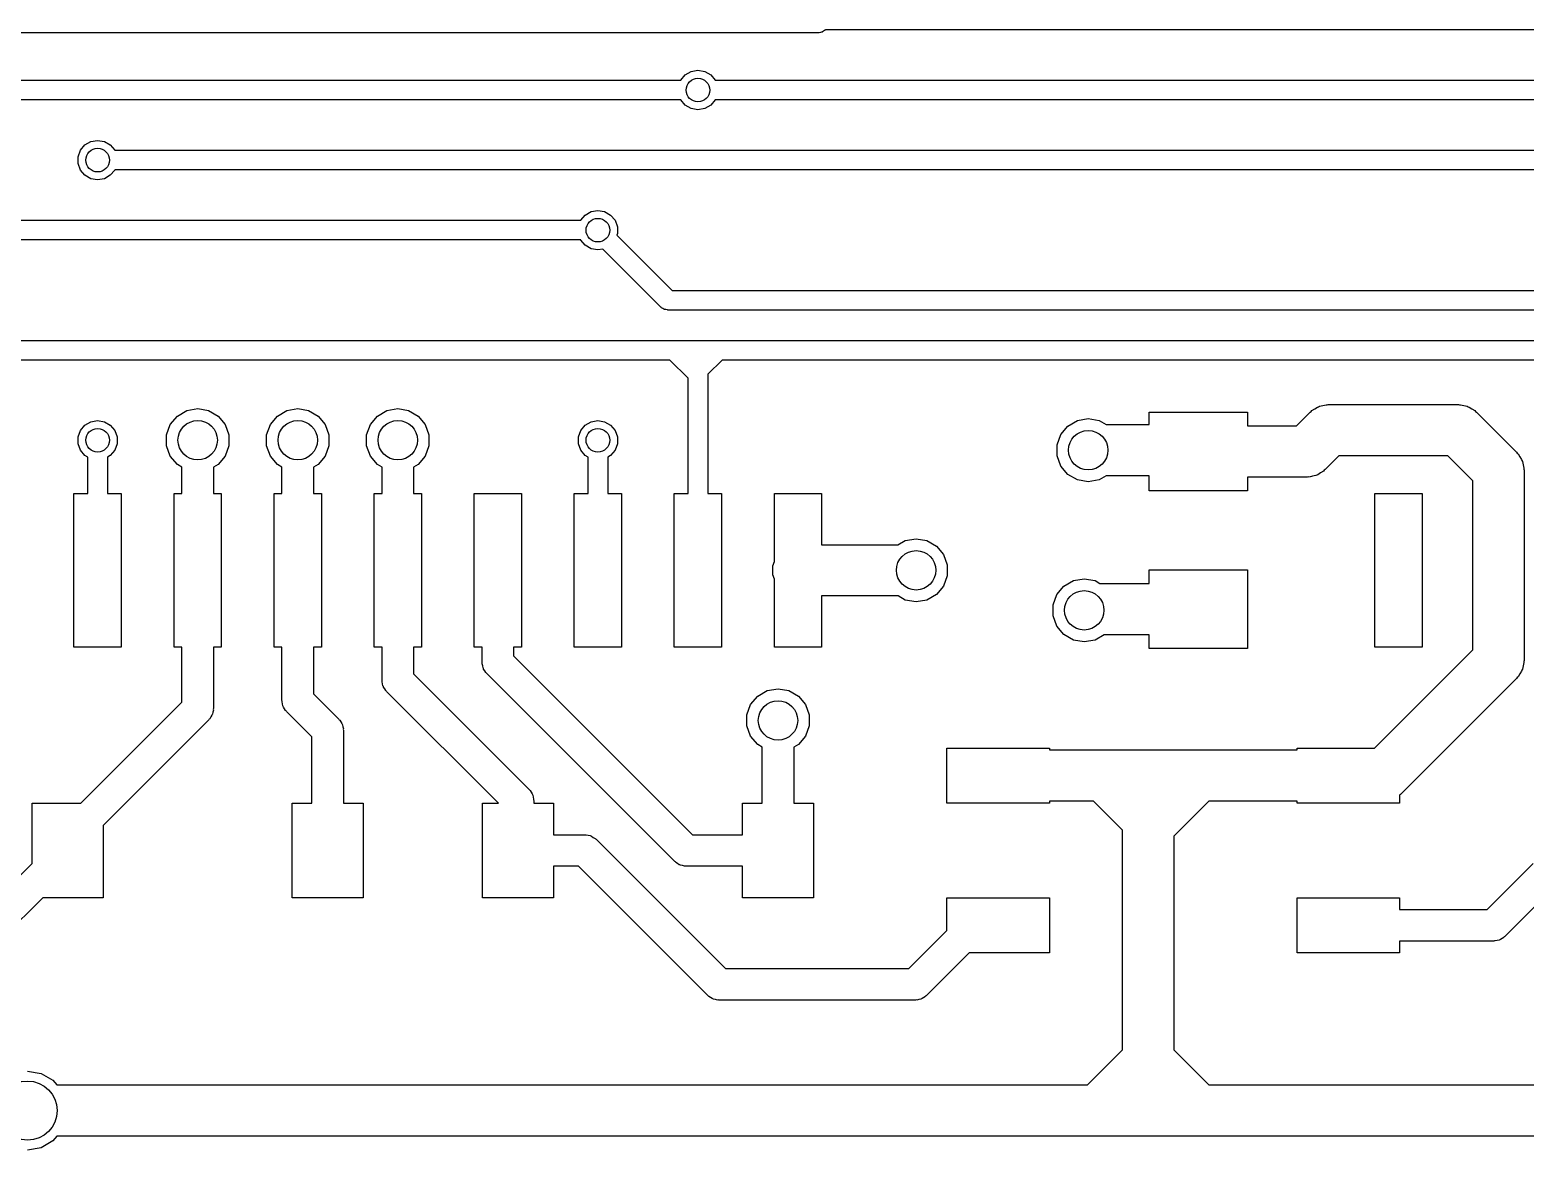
# Model space of a CAD drawing. Extents: x 25 to 125, y -125 to -25.
# Drawn here: x 70.9 to 89.87, y -90.16 to -75.94 of the extents above; entities that cross this region are included whole.
import ezdxf

# ---------------------------------------------------------------- set-up
doc = ezdxf.new("R2010")
doc.units = 0
doc.header["$MEASUREMENT"] = 0
doc.layers.add('BLACK', color=7, linetype='CONTINUOUS')

msp = doc.modelspace()

# ---------------------------------------------------------------- linework, layer by layer
at = {"layer": 'Black'}
for p, q in [((78.143, -75.982), (59.093, -75.982)), ((80.902, -75.982), (78.143, -75.982)), ((80.9074, -75.981), (80.902, -75.982)), ((80.9129, -75.9815), (80.9074, -75.981)), ((80.9287, -75.9773), (80.9129, -75.9815)), ((80.9448, -75.9745), (80.9287, -75.9773)), ((80.9495, -75.9717), (80.9448, -75.9745)), ((80.9548, -75.9703), (80.9495, -75.9717)), ((80.9682, -75.9609), (80.9548, -75.9703)), ((80.9824, -75.9528), (80.9682, -75.9609)), ((80.9859, -75.9485), (80.9824, -75.9528)), ((80.9904, -75.9454), (80.9859, -75.9485)), ((80.9918, -75.944), (80.9904, -75.9454)), ((97.155, -75.944), (80.9918, -75.944)), ((79.2137, -76.5158), (79.2892, -76.4722)), ((79.2892, -76.4722), (79.375, -76.457)), ((79.375, -76.457), (79.4608, -76.4722)), ((79.4608, -76.4722), (79.5363, -76.5158)), ((60.5425, -76.583), (79.1575, -76.583)), ((79.1575, -76.583), (79.1577, -76.5825)), ((79.1577, -76.5825), (79.2137, -76.5158)), ((79.5363, -76.5158), (79.5923, -76.5825)), ((79.5923, -76.5825), (79.5925, -76.583)), ((79.5925, -76.583), (98.1821, -76.583)), ((79.1575, -76.833), (60.5425, -76.833)), ((79.1577, -76.8335), (79.1575, -76.833)), ((79.2137, -76.9002), (79.1577, -76.8335)), ((79.5923, -76.8335), (79.5363, -76.9002)), ((79.5925, -76.833), (79.5923, -76.8335)), ((98.1821, -76.833), (79.5925, -76.833)), ((79.2892, -76.9438), (79.2137, -76.9002)), ((79.375, -76.959), (79.2892, -76.9438)), ((79.4608, -76.9438), (79.375, -76.959)), ((79.5363, -76.9002), (79.4608, -76.9438)), ((71.5377, -77.4715), (71.5937, -77.4048)), ((71.5937, -77.4048), (71.6692, -77.3612)), ((71.6692, -77.3612), (71.755, -77.346)), ((71.755, -77.346), (71.8408, -77.3612)), ((71.8408, -77.3612), (71.9163, -77.4048)), ((71.9163, -77.4048), (71.9723, -77.4715)), ((71.5079, -77.5534), (71.5377, -77.4715)), ((71.5079, -77.6406), (71.5079, -77.5534)), ((71.9723, -77.4715), (71.9725, -77.472)), ((71.9725, -77.472), (90.5875, -77.472)), ((71.5377, -77.7225), (71.5079, -77.6406)), ((71.5937, -77.7892), (71.5377, -77.7225)), ((71.6692, -77.8328), (71.5937, -77.7892)), ((71.9163, -77.7892), (71.8408, -77.8328)), ((71.9723, -77.7225), (71.9163, -77.7892)), ((71.9725, -77.722), (71.9723, -77.7225)), ((90.5875, -77.722), (71.9725, -77.722)), ((71.755, -77.848), (71.6692, -77.8328)), ((71.8408, -77.8328), (71.755, -77.848)), ((60.5425, -78.361), (77.8875, -78.361)), ((77.8875, -78.361), (77.8877, -78.3605)), ((77.8877, -78.3605), (77.9437, -78.2938)), ((77.9437, -78.2938), (78.0192, -78.2502)), ((78.0192, -78.2502), (78.105, -78.235)), ((78.105, -78.235), (78.1908, -78.2502)), ((78.1908, -78.2502), (78.2663, -78.2938)), ((78.2663, -78.2938), (78.3223, -78.3605)), ((78.3223, -78.3605), (78.3521, -78.4424)), ((78.3521, -78.5296), (78.345, -78.5492)), ((78.345, -78.5492), (79.0458, -79.25)), ((78.3521, -78.4424), (78.3521, -78.5296)), ((77.8875, -78.611), (60.5425, -78.611)), ((77.8877, -78.6115), (77.8875, -78.611)), ((77.9437, -78.6782), (77.8877, -78.6115)), ((78.0192, -78.7218), (77.9437, -78.6782)), ((78.105, -78.737), (78.0192, -78.7218)), ((78.1681, -78.7258), (78.105, -78.737)), ((78.9056, -79.4634), (78.1681, -78.7258)), ((79.0458, -79.25), (96.9185, -79.25)), ((78.9101, -79.4665), (78.9056, -79.4634)), ((78.9137, -79.4708), (78.9101, -79.4665)), ((78.9278, -79.4789), (78.9137, -79.4708)), ((78.9412, -79.4883), (78.9278, -79.4789)), ((78.9465, -79.4897), (78.9412, -79.4883)), ((78.9512, -79.4925), (78.9465, -79.4897)), ((78.9673, -79.4953), (78.9512, -79.4925)), ((78.9831, -79.4995), (78.9673, -79.4953)), ((78.9886, -79.499), (78.9831, -79.4995)), ((78.994, -79.5), (78.9886, -79.499)), ((96.9703, -79.5), (78.994, -79.5)), ((61.214, -79.885), (79.0702, -79.885)), ((79.0702, -79.885), (79.375, -79.885)), ((79.375, -79.885), (79.629, -79.885)), ((79.629, -79.885), (98.171, -79.885)), ((79.0184, -80.135), (61.2658, -80.135)), ((79.25, -80.3666), (79.0184, -80.135)), ((79.6808, -80.135), (79.5, -80.3158)), ((98.1192, -80.135), (79.6808, -80.135)), ((79.25, -80.4418), (79.25, -80.3666)), ((79.25, -81.83), (79.25, -80.4418)), ((79.5, -80.3158), (79.5, -80.4418)), ((79.5, -80.4418), (79.5, -81.83)), ((72.6773, -80.9522), (72.7669, -80.8454)), ((72.7669, -80.8454), (72.8877, -80.7757)), ((72.8877, -80.7757), (73.025, -80.7515)), ((73.025, -80.7515), (73.1623, -80.7757)), ((73.1623, -80.7757), (73.2831, -80.8454)), ((73.2831, -80.8454), (73.3727, -80.9522)), ((73.9473, -80.9522), (74.0369, -80.8454)), ((74.0369, -80.8454), (74.1577, -80.7757)), ((74.1577, -80.7757), (74.295, -80.7515)), ((74.295, -80.7515), (74.4323, -80.7757)), ((74.4323, -80.7757), (74.5531, -80.8454)), ((74.5531, -80.8454), (74.6427, -80.9522)), ((75.2173, -80.9522), (75.3069, -80.8454)), ((75.3069, -80.8454), (75.4277, -80.7757)), ((75.4277, -80.7757), (75.565, -80.7515)), ((75.565, -80.7515), (75.7023, -80.7757)), ((75.7023, -80.7757), (75.8231, -80.8454)), ((75.8231, -80.8454), (75.9127, -80.9522)), ((85.1, -80.955), (85.1, -80.796)), ((85.1, -80.796), (86.35, -80.796)), ((86.35, -80.796), (86.35, -80.971)), ((86.9714, -80.971), (87.1462, -80.7962)), ((87.1462, -80.7962), (87.1579, -80.788)), ((87.1579, -80.788), (87.1671, -80.777)), ((87.1671, -80.777), (87.2039, -80.7558)), ((87.2039, -80.7558), (87.2386, -80.7314)), ((87.2386, -80.7314), (87.2525, -80.7277)), ((87.2525, -80.7277), (87.2648, -80.7206)), ((87.2648, -80.7206), (87.3067, -80.7132)), ((87.3067, -80.7132), (87.3477, -80.7022)), ((87.3477, -80.7022), (87.3619, -80.7035)), ((87.3619, -80.7035), (87.376, -80.701)), ((87.376, -80.701), (89.027, -80.701)), ((89.027, -80.701), (89.0411, -80.7035)), ((89.0411, -80.7035), (89.0553, -80.7022)), ((89.0553, -80.7022), (89.0963, -80.7132)), ((89.0963, -80.7132), (89.1382, -80.7206)), ((89.1382, -80.7206), (89.1505, -80.7277)), ((89.1505, -80.7277), (89.1644, -80.7314)), ((89.1644, -80.7314), (89.1991, -80.7558)), ((89.1991, -80.7558), (89.2359, -80.777)), ((89.2359, -80.777), (89.2451, -80.788)), ((89.2451, -80.788), (89.2568, -80.7962)), ((89.2568, -80.7962), (89.7648, -81.3042)), ((71.5079, -81.1094), (71.5377, -81.0275)), ((71.5377, -81.0275), (71.5937, -80.9608)), ((71.5937, -80.9608), (71.6692, -80.9172)), ((71.6692, -80.9172), (71.755, -80.902)), ((71.755, -80.902), (71.8408, -80.9172)), ((71.8408, -80.9172), (71.9163, -80.9608)), ((71.9163, -80.9608), (71.9723, -81.0275)), ((71.9723, -81.0275), (72.0021, -81.1094)), ((72.6296, -81.0833), (72.6773, -80.9522)), ((73.3727, -80.9522), (73.4204, -81.0833)), ((73.8996, -81.0833), (73.9473, -80.9522)), ((74.6427, -80.9522), (74.6904, -81.0833)), ((75.1696, -81.0833), (75.2173, -80.9522)), ((75.9127, -80.9522), (75.9604, -81.0833)), ((77.8579, -81.1094), (77.8877, -81.0275)), ((77.8877, -81.0275), (77.9437, -80.9608)), ((77.9437, -80.9608), (78.0192, -80.9172)), ((78.0192, -80.9172), (78.105, -80.902)), ((78.105, -80.902), (78.1908, -80.9172)), ((78.1908, -80.9172), (78.2663, -80.9608)), ((78.2663, -80.9608), (78.3223, -81.0275)), ((78.3223, -81.0275), (78.3521, -81.1094)), ((83.9803, -81.0792), (84.0699, -80.9724)), ((84.0699, -80.9724), (84.1907, -80.9027)), ((84.1907, -80.9027), (84.328, -80.8785)), ((84.328, -80.8785), (84.4653, -80.9027)), ((84.4653, -80.9027), (84.5559, -80.955)), ((84.5559, -80.955), (85.1, -80.955)), ((86.35, -80.971), (86.9714, -80.971)), ((71.5079, -81.1966), (71.5079, -81.1094)), ((71.5377, -81.2785), (71.5079, -81.1966)), ((72.0021, -81.1966), (71.9723, -81.2785)), ((72.0021, -81.1094), (72.0021, -81.1966)), ((72.6296, -81.2227), (72.6296, -81.0833)), ((72.6773, -81.3538), (72.6296, -81.2227)), ((73.4204, -81.2227), (73.3727, -81.3538)), ((73.4204, -81.0833), (73.4204, -81.2227)), ((73.8996, -81.2227), (73.8996, -81.0833)), ((73.9473, -81.3538), (73.8996, -81.2227)), ((74.6904, -81.2227), (74.6427, -81.3538)), ((74.6904, -81.0833), (74.6904, -81.2227)), ((75.1696, -81.2227), (75.1696, -81.0833)), ((75.2173, -81.3538), (75.1696, -81.2227)), ((75.9604, -81.2227), (75.9127, -81.3538)), ((75.9604, -81.0833), (75.9604, -81.2227)), ((77.8579, -81.1966), (77.8579, -81.1094)), ((77.8877, -81.2785), (77.8579, -81.1966)), ((78.3521, -81.1966), (78.3223, -81.2785)), ((78.3521, -81.1094), (78.3521, -81.1966)), ((83.9326, -81.2103), (83.9803, -81.0792)), ((83.9326, -81.3497), (83.9326, -81.2103)), ((71.5937, -81.3452), (71.5377, -81.2785)), ((71.63, -81.3662), (71.5937, -81.3452)), ((71.63, -81.83), (71.63, -81.3662)), ((71.9163, -81.3452), (71.88, -81.3662)), ((71.88, -81.3662), (71.88, -81.83)), ((71.9723, -81.2785), (71.9163, -81.3452)), ((72.7669, -81.4606), (72.6773, -81.3538)), ((73.3727, -81.3538), (73.2831, -81.4606)), ((74.0369, -81.4606), (73.9473, -81.3538)), ((74.6427, -81.3538), (74.5531, -81.4606)), ((75.3069, -81.4606), (75.2173, -81.3538)), ((75.9127, -81.3538), (75.8231, -81.4606)), ((77.9437, -81.3452), (77.8877, -81.2785)), ((77.98, -81.3662), (77.9437, -81.3452)), ((77.98, -81.83), (77.98, -81.3662)), ((78.2663, -81.3452), (78.23, -81.3662)), ((78.23, -81.3662), (78.23, -81.83)), ((78.3223, -81.2785), (78.2663, -81.3452)), ((83.9803, -81.4808), (83.9326, -81.3497)), ((87.5106, -81.351), (87.3358, -81.5258)), ((88.8924, -81.351), (87.5106, -81.351)), ((89.21, -81.6686), (88.8924, -81.351)), ((89.7648, -81.3042), (89.773, -81.3159)), ((89.773, -81.3159), (89.784, -81.3251)), ((89.784, -81.3251), (89.8052, -81.3619)), ((89.8052, -81.3619), (89.8295, -81.3966)), ((89.8295, -81.3966), (89.8333, -81.4105)), ((89.8333, -81.4105), (89.8404, -81.4228)), ((72.825, -81.4941), (72.7669, -81.4606)), ((72.825, -81.83), (72.825, -81.4941)), ((73.2831, -81.4606), (73.225, -81.4941)), ((73.225, -81.4941), (73.225, -81.83)), ((74.095, -81.4941), (74.0369, -81.4606)), ((74.095, -81.83), (74.095, -81.4941)), ((74.5531, -81.4606), (74.495, -81.4941)), ((74.495, -81.4941), (74.495, -81.83)), ((75.365, -81.4941), (75.3069, -81.4606)), ((75.365, -81.83), (75.365, -81.4941)), ((75.8231, -81.4606), (75.765, -81.4941)), ((75.765, -81.4941), (75.765, -81.83)), ((84.0699, -81.5876), (83.9803, -81.4808)), ((84.1907, -81.6573), (84.0699, -81.5876)), ((84.5559, -81.605), (84.4653, -81.6573)), ((85.1, -81.605), (84.5559, -81.605)), ((85.1, -81.796), (85.1, -81.605)), ((87.2172, -81.6014), (87.1753, -81.6088)), ((87.2295, -81.5943), (87.2172, -81.6014)), ((87.2434, -81.5905), (87.2295, -81.5943)), ((87.2781, -81.5662), (87.2434, -81.5905)), ((87.3149, -81.545), (87.2781, -81.5662)), ((87.3241, -81.534), (87.3149, -81.545)), ((87.3358, -81.5258), (87.3241, -81.534)), ((89.8404, -81.4228), (89.8478, -81.4647)), ((89.8478, -81.4647), (89.8588, -81.5057)), ((89.8588, -81.5057), (89.8575, -81.5199)), ((89.8575, -81.5199), (89.86, -81.534)), ((89.86, -81.534), (89.86, -82.805)), ((84.328, -81.6815), (84.1907, -81.6573)), ((84.4653, -81.6573), (84.328, -81.6815)), ((87.106, -81.621), (86.35, -81.621)), ((86.35, -81.621), (86.35, -81.796)), ((87.1201, -81.6185), (87.106, -81.621)), ((87.1343, -81.6198), (87.1201, -81.6185)), ((87.1753, -81.6088), (87.1343, -81.6198)), ((89.21, -82.805), (89.21, -81.6686)), ((71.455, -83.78), (71.455, -81.83)), ((71.455, -81.83), (71.63, -81.83)), ((71.88, -81.83), (72.055, -81.83)), ((72.055, -81.83), (72.055, -83.78)), ((72.725, -83.78), (72.725, -81.83)), ((72.725, -81.83), (72.825, -81.83)), ((73.225, -81.83), (73.325, -81.83)), ((73.325, -81.83), (73.325, -83.78)), ((73.995, -83.78), (73.995, -81.83)), ((73.995, -81.83), (74.095, -81.83)), ((74.495, -81.83), (74.595, -81.83)), ((74.595, -81.83), (74.595, -83.78)), ((75.265, -83.78), (75.265, -81.83)), ((75.265, -81.83), (75.365, -81.83)), ((75.765, -81.83), (75.865, -81.83)), ((75.865, -81.83), (75.865, -83.78)), ((76.535, -83.78), (76.535, -81.83)), ((76.535, -81.83), (77.135, -81.83)), ((77.135, -81.83), (77.135, -83.78)), ((77.805, -83.78), (77.805, -81.83)), ((77.805, -81.83), (77.98, -81.83)), ((78.23, -81.83), (78.405, -81.83)), ((78.405, -81.83), (78.405, -83.78)), ((79.075, -83.78), (79.075, -81.83)), ((79.075, -81.83), (79.25, -81.83)), ((79.5, -81.83), (79.675, -81.83)), ((79.675, -81.83), (79.675, -83.78)), ((80.345, -82.6934), (80.345, -81.83)), ((80.345, -81.83), (80.945, -81.83)), ((80.945, -81.83), (80.945, -82.48)), ((86.35, -81.796), (85.1, -81.796)), ((87.965, -83.78), (87.965, -81.83)), ((87.965, -81.83), (88.565, -81.83)), ((88.565, -81.83), (88.565, -83.78)), ((80.945, -82.48), (81.9139, -82.48)), ((81.9139, -82.48), (82.0063, -82.4267)), ((82.0063, -82.4267), (82.1436, -82.4025)), ((82.1436, -82.4025), (82.2809, -82.4267)), ((82.2809, -82.4267), (82.4017, -82.4964)), ((82.4017, -82.4964), (82.4913, -82.6032)), ((80.3249, -82.7486), (80.345, -82.6934)), ((82.4913, -82.6032), (82.539, -82.7343)), ((82.539, -82.7343), (82.539, -82.8737)), ((80.3249, -82.8614), (80.3249, -82.7486)), ((80.345, -82.9166), (80.3249, -82.8614)), ((80.345, -83.78), (80.345, -82.9166)), ((82.539, -82.8737), (82.4913, -83.0048)), ((84.1399, -82.9347), (84.2772, -82.9105)), ((84.2772, -82.9105), (84.4145, -82.9347)), ((85.1, -82.971), (85.1, -82.796)), ((85.1, -82.796), (86.35, -82.796)), ((86.35, -82.796), (86.35, -83.796)), ((89.21, -83.8124), (89.21, -82.805)), ((89.86, -82.805), (89.86, -83.947)), ((82.4017, -83.1116), (82.2809, -83.1813)), ((82.4913, -83.0048), (82.4017, -83.1116)), ((83.8818, -83.2423), (83.9295, -83.1112)), ((83.9295, -83.1112), (84.0191, -83.0044)), ((84.0191, -83.0044), (84.1399, -82.9347)), ((84.4145, -82.9347), (84.4774, -82.971)), ((84.4774, -82.971), (85.1, -82.971)), ((81.9174, -83.13), (80.945, -83.13)), ((80.945, -83.13), (80.945, -83.78)), ((82.0063, -83.1813), (81.9174, -83.13)), ((82.1436, -83.2055), (82.0063, -83.1813)), ((82.2809, -83.1813), (82.1436, -83.2055)), ((83.8818, -83.3817), (83.8818, -83.2423)), ((83.9295, -83.5128), (83.8818, -83.3817)), ((84.0191, -83.6196), (83.9295, -83.5128)), ((84.1399, -83.6893), (84.0191, -83.6196)), ((84.2772, -83.7135), (84.1399, -83.6893)), ((84.4145, -83.6893), (84.2772, -83.7135)), ((84.5329, -83.621), (84.4145, -83.6893)), ((85.1, -83.621), (84.5329, -83.621)), ((85.1, -83.796), (85.1, -83.621)), ((72.055, -83.78), (71.455, -83.78)), ((72.825, -83.78), (72.725, -83.78)), ((72.825, -84.4772), (72.825, -83.78)), ((73.325, -83.78), (73.225, -83.78)), ((73.225, -83.78), (73.225, -84.56)), ((74.095, -83.78), (73.995, -83.78)), ((74.095, -84.455), (74.095, -83.78)), ((74.595, -83.78), (74.495, -83.78)), ((74.495, -83.78), (74.495, -84.3722)), ((75.365, -83.78), (75.265, -83.78)), ((75.365, -84.201), (75.365, -83.78)), ((75.865, -83.78), (75.765, -83.78)), ((75.765, -83.78), (75.765, -84.1182)), ((76.635, -83.78), (76.535, -83.78)), ((76.635, -83.9724), (76.635, -83.78)), ((77.135, -83.78), (77.035, -83.78)), ((77.035, -83.78), (77.035, -83.8896)), ((78.405, -83.78), (77.805, -83.78)), ((79.675, -83.78), (79.075, -83.78)), ((80.945, -83.78), (80.345, -83.78)), ((86.35, -83.796), (85.1, -83.796)), ((87.9624, -85.06), (89.21, -83.8124)), ((88.565, -83.78), (87.965, -83.78)), ((76.6365, -83.9811), (76.635, -83.9724)), ((76.6358, -83.9898), (76.6365, -83.9811)), ((76.6425, -84.0151), (76.6358, -83.9898)), ((76.6471, -84.0408), (76.6425, -84.0151)), ((76.6515, -84.0484), (76.6471, -84.0408)), ((76.6537, -84.0569), (76.6515, -84.0484)), ((76.6687, -84.0783), (76.6537, -84.0569)), ((77.035, -83.8896), (79.3054, -86.16)), ((89.8333, -84.0705), (89.8295, -84.0844)), ((89.8404, -84.0582), (89.8333, -84.0705)), ((89.8478, -84.0163), (89.8404, -84.0582)), ((89.8588, -83.9753), (89.8478, -84.0163)), ((89.86, -83.947), (89.8575, -83.9611)), ((89.8575, -83.9611), (89.8588, -83.9753)), ((75.3665, -84.2097), (75.365, -84.201)), ((75.3658, -84.2184), (75.3665, -84.2097)), ((75.3725, -84.2437), (75.3658, -84.2184)), ((75.3771, -84.2694), (75.3725, -84.2437)), ((75.765, -84.1182), (77.2314, -85.5846)), ((76.6818, -84.101), (76.6687, -84.0783)), ((76.6885, -84.1066), (76.6818, -84.101)), ((76.6936, -84.1138), (76.6885, -84.1066)), ((79.0812, -86.5014), (76.6936, -84.1138)), ((89.7648, -84.1768), (88.3018, -85.6398)), ((89.773, -84.1651), (89.7648, -84.1768)), ((89.784, -84.1559), (89.773, -84.1651)), ((89.8052, -84.1191), (89.784, -84.1559)), ((89.8295, -84.0844), (89.8052, -84.1191)), ((74.495, -84.3722), (74.8164, -84.6936)), ((75.3815, -84.277), (75.3771, -84.2694)), ((75.3837, -84.2855), (75.3815, -84.277)), ((75.3987, -84.3069), (75.3837, -84.2855)), ((75.4118, -84.3296), (75.3987, -84.3069)), ((75.4185, -84.3352), (75.4118, -84.3296)), ((75.4236, -84.3424), (75.4185, -84.3352)), ((76.8412, -85.76), (75.4236, -84.3424)), ((80.0433, -84.5082), (80.1329, -84.4014)), ((80.1329, -84.4014), (80.2537, -84.3317)), ((80.2537, -84.3317), (80.391, -84.3075)), ((80.391, -84.3075), (80.5283, -84.3317)), ((80.5283, -84.3317), (80.6491, -84.4014)), ((80.6491, -84.4014), (80.7387, -84.5082)), ((71.5422, -85.76), (72.825, -84.4772)), ((73.2085, -84.636), (73.2063, -84.6445)), ((73.2129, -84.6284), (73.2085, -84.636)), ((73.2175, -84.6027), (73.2129, -84.6284)), ((73.2242, -84.5774), (73.2175, -84.6027)), ((73.225, -84.56), (73.2235, -84.5687)), ((73.2235, -84.5687), (73.2242, -84.5774)), ((74.0965, -84.4637), (74.095, -84.455)), ((74.0958, -84.4724), (74.0965, -84.4637)), ((74.1025, -84.4977), (74.0958, -84.4724)), ((74.1071, -84.5234), (74.1025, -84.4977)), ((74.1115, -84.531), (74.1071, -84.5234)), ((74.1137, -84.5395), (74.1115, -84.531)), ((74.1287, -84.5609), (74.1137, -84.5395)), ((74.1418, -84.5836), (74.1287, -84.5609)), ((74.1485, -84.5892), (74.1418, -84.5836)), ((74.1536, -84.5964), (74.1485, -84.5892)), ((74.475, -84.9178), (74.1536, -84.5964)), ((79.9956, -84.6393), (80.0433, -84.5082)), ((79.9956, -84.7787), (79.9956, -84.6393)), ((80.7387, -84.5082), (80.7864, -84.6393)), ((80.7864, -84.6393), (80.7864, -84.7787)), ((73.1664, -84.7014), (71.825, -86.0428)), ((73.1715, -84.6942), (73.1664, -84.7014)), ((73.1782, -84.6886), (73.1715, -84.6942)), ((73.1913, -84.6659), (73.1782, -84.6886)), ((73.2063, -84.6445), (73.1913, -84.6659)), ((74.8164, -84.6936), (74.8215, -84.7008)), ((74.8215, -84.7008), (74.8282, -84.7064)), ((74.8282, -84.7064), (74.8413, -84.7291)), ((74.8413, -84.7291), (74.8563, -84.7505)), ((74.8563, -84.7505), (74.8585, -84.759)), ((74.8585, -84.759), (74.8629, -84.7666)), ((74.8629, -84.7666), (74.8675, -84.7923)), ((74.8675, -84.7923), (74.8742, -84.8176)), ((74.8742, -84.8176), (74.8735, -84.8263)), ((74.8735, -84.8263), (74.875, -84.835)), ((80.0433, -84.9098), (79.9956, -84.7787)), ((80.7864, -84.7787), (80.7387, -84.9098)), ((74.475, -85.76), (74.475, -84.9178)), ((74.875, -84.835), (74.875, -85.76)), ((80.1329, -85.0166), (80.0433, -84.9098)), ((80.191, -85.0501), (80.1329, -85.0166)), ((80.6491, -85.0166), (80.591, -85.0501)), ((80.7387, -84.9098), (80.6491, -85.0166)), ((80.191, -85.76), (80.191, -85.0501)), ((80.591, -85.0501), (80.591, -85.76)), ((82.535, -85.76), (82.535, -85.06)), ((82.535, -85.06), (83.835, -85.06)), ((83.835, -85.06), (83.835, -85.085)), ((83.835, -85.085), (84.5312, -85.085)), ((84.5312, -85.085), (85.217, -85.085)), ((85.217, -85.085), (85.725, -85.085)), ((85.725, -85.085), (86.98, -85.085)), ((86.98, -85.085), (86.98, -85.06)), ((86.98, -85.06), (87.9624, -85.06)), ((77.2314, -85.5846), (77.2365, -85.5918)), ((70.925, -86.5272), (70.925, -85.76)), ((70.925, -85.76), (71.5422, -85.76)), ((74.225, -86.96), (74.225, -85.76)), ((74.225, -85.76), (74.475, -85.76)), ((74.875, -85.76), (75.125, -85.76)), ((75.125, -85.76), (75.125, -86.96)), ((76.64, -86.96), (76.64, -85.76)), ((76.64, -85.76), (76.8412, -85.76)), ((77.2365, -85.5918), (77.2432, -85.5974)), ((77.2432, -85.5974), (77.2563, -85.6201)), ((77.2563, -85.6201), (77.2713, -85.6415)), ((77.2713, -85.6415), (77.2735, -85.65)), ((77.2735, -85.65), (77.2779, -85.6576)), ((77.2779, -85.6576), (77.2825, -85.6833)), ((77.2825, -85.6833), (77.2892, -85.7086)), ((77.2892, -85.7086), (77.2885, -85.7173)), ((77.2885, -85.7173), (77.29, -85.726)), ((77.29, -85.726), (77.29, -85.76)), ((77.29, -85.76), (77.54, -85.76)), ((77.54, -85.76), (77.54, -86.16)), ((79.94, -86.16), (79.94, -85.76)), ((79.94, -85.76), (80.191, -85.76)), ((80.591, -85.76), (80.84, -85.76)), ((80.84, -85.76), (80.84, -86.96)), ((83.835, -85.76), (82.535, -85.76)), ((84.3966, -85.735), (83.835, -85.735)), ((83.835, -85.735), (83.835, -85.76)), ((84.765, -86.1034), (84.3966, -85.735)), ((85.8596, -85.735), (85.415, -86.1796)), ((86.98, -85.735), (85.8596, -85.735)), ((86.98, -85.76), (86.98, -85.735)), ((88.28, -85.76), (86.98, -85.76)), ((88.2809, -85.659), (88.28, -85.6595)), ((88.28, -85.6595), (88.28, -85.76)), ((88.2901, -85.648), (88.2809, -85.659)), ((88.3018, -85.6398), (88.2901, -85.648)), ((71.825, -86.0428), (71.825, -86.96)), ((77.54, -86.16), (77.94, -86.16)), ((77.94, -86.16), (77.9487, -86.1615)), ((79.3054, -86.16), (79.94, -86.16)), ((84.765, -88.8924), (84.765, -86.1034)), ((77.9487, -86.1615), (77.9574, -86.1608)), ((77.9574, -86.1608), (77.9827, -86.1675)), ((77.9827, -86.1675), (78.0084, -86.1721)), ((78.0084, -86.1721), (78.016, -86.1765)), ((78.016, -86.1765), (78.0245, -86.1787)), ((78.0245, -86.1787), (78.0459, -86.1937)), ((78.0459, -86.1937), (78.0686, -86.2068)), ((78.0686, -86.2068), (78.0742, -86.2135)), ((78.0742, -86.2135), (78.0814, -86.2186)), ((78.0814, -86.2186), (79.7228, -87.86)), ((85.415, -86.1796), (85.415, -88.8924)), ((70.3422, -87.11), (70.925, -86.5272)), ((79.0884, -86.5065), (79.0812, -86.5014)), ((79.094, -86.5132), (79.0884, -86.5065)), ((79.1167, -86.5263), (79.094, -86.5132)), ((79.1381, -86.5413), (79.1167, -86.5263)), ((89.3922, -87.11), (89.975, -86.5272)), ((77.8572, -86.56), (77.54, -86.56)), ((77.54, -86.56), (77.54, -86.96)), ((79.4986, -88.2014), (77.8572, -86.56)), ((79.1466, -86.5435), (79.1381, -86.5413)), ((79.1542, -86.5479), (79.1466, -86.5435)), ((79.1799, -86.5525), (79.1542, -86.5479)), ((79.2052, -86.5592), (79.1799, -86.5525)), ((79.2139, -86.5585), (79.2052, -86.5592)), ((79.2226, -86.56), (79.2139, -86.5585)), ((79.94, -86.56), (79.2226, -86.56)), ((79.94, -86.96), (79.94, -86.56)), ((71.0578, -86.96), (70.5664, -87.4514)), ((71.825, -86.96), (71.0578, -86.96)), ((75.125, -86.96), (74.225, -86.96)), ((77.54, -86.96), (76.64, -86.96)), ((80.84, -86.96), (79.94, -86.96)), ((82.535, -87.3772), (82.535, -86.96)), ((82.535, -86.96), (83.835, -86.96)), ((83.835, -86.96), (83.835, -87.66)), ((86.98, -87.66), (86.98, -86.96)), ((86.98, -86.96), (88.28, -86.96)), ((88.28, -86.96), (88.28, -87.11)), ((90.1078, -86.96), (89.6164, -87.4514)), ((88.28, -87.11), (89.3922, -87.11)), ((82.0522, -87.86), (82.535, -87.3772)), ((89.5809, -87.4763), (89.5595, -87.4913)), ((89.6036, -87.4632), (89.5809, -87.4763)), ((89.6092, -87.4565), (89.6036, -87.4632)), ((89.6164, -87.4514), (89.6092, -87.4565)), ((82.8178, -87.66), (82.2764, -88.2014)), ((83.835, -87.66), (82.8178, -87.66)), ((88.28, -87.66), (86.98, -87.66)), ((89.475, -87.51), (88.28, -87.51)), ((88.28, -87.51), (88.28, -87.66)), ((89.4837, -87.5085), (89.475, -87.51)), ((89.4924, -87.5092), (89.4837, -87.5085)), ((89.5177, -87.5025), (89.4924, -87.5092)), ((89.5434, -87.4979), (89.5177, -87.5025)), ((89.551, -87.4935), (89.5434, -87.4979)), ((89.5595, -87.4913), (89.551, -87.4935)), ((79.7228, -87.86), (82.0522, -87.86)), ((79.5058, -88.2065), (79.4986, -88.2014)), ((79.5114, -88.2132), (79.5058, -88.2065)), ((79.5341, -88.2263), (79.5114, -88.2132)), ((79.5555, -88.2413), (79.5341, -88.2263)), ((79.564, -88.2435), (79.5555, -88.2413)), ((79.5716, -88.2479), (79.564, -88.2435)), ((79.5973, -88.2525), (79.5716, -88.2479)), ((82.2034, -88.2479), (82.1777, -88.2525)), ((82.211, -88.2435), (82.2034, -88.2479)), ((82.2195, -88.2413), (82.211, -88.2435)), ((82.2409, -88.2263), (82.2195, -88.2413)), ((82.2636, -88.2132), (82.2409, -88.2263)), ((82.2692, -88.2065), (82.2636, -88.2132)), ((82.2764, -88.2014), (82.2692, -88.2065)), ((79.6226, -88.2592), (79.5973, -88.2525)), ((79.6313, -88.2585), (79.6226, -88.2592)), ((79.64, -88.26), (79.6313, -88.2585)), ((82.135, -88.26), (79.64, -88.26)), ((82.1437, -88.2585), (82.135, -88.26)), ((82.1524, -88.2592), (82.1437, -88.2585)), ((82.1777, -88.2525), (82.1524, -88.2592)), ((84.3204, -89.337), (84.765, -88.8924)), ((85.415, -88.8924), (85.8596, -89.337)), ((70.866, -89.1601), (71.0377, -89.1904)), ((71.0377, -89.1904), (71.1886, -89.2775)), ((71.1886, -89.2775), (71.2385, -89.337)), ((71.2385, -89.337), (84.3204, -89.337)), ((85.8596, -89.337), (103.624, -89.337)), ((71.0377, -90.1336), (70.866, -90.1639)), ((71.1886, -90.0465), (71.0377, -90.1336)), ((71.2385, -89.987), (71.1886, -90.0465)), ((84.455, -89.987), (71.2385, -89.987)), ((85.09, -89.987), (84.455, -89.987)), ((85.725, -89.987), (85.09, -89.987)), ((103.759, -89.987), (85.725, -89.987))]:
    msp.add_line(p, q, dxfattribs=at)
for centre, radius in [((79.375, -76.708), 0.15), ((71.755, -77.597), 0.15), ((78.105, -78.486), 0.15), ((71.755, -81.153), 0.15), ((73.025, -81.153), 0.25), ((74.295, -81.153), 0.25), ((75.565, -81.153), 0.25), ((78.105, -81.153), 0.15), ((84.328, -81.28), 0.25), ((82.1436, -82.804), 0.25), ((84.2772, -83.312), 0.25), ((80.391, -84.709), 0.25), ((70.866, -89.662), 0.375)]:
    msp.add_circle(centre, radius, dxfattribs=at)

doc.saveas('drawing.dxf')
